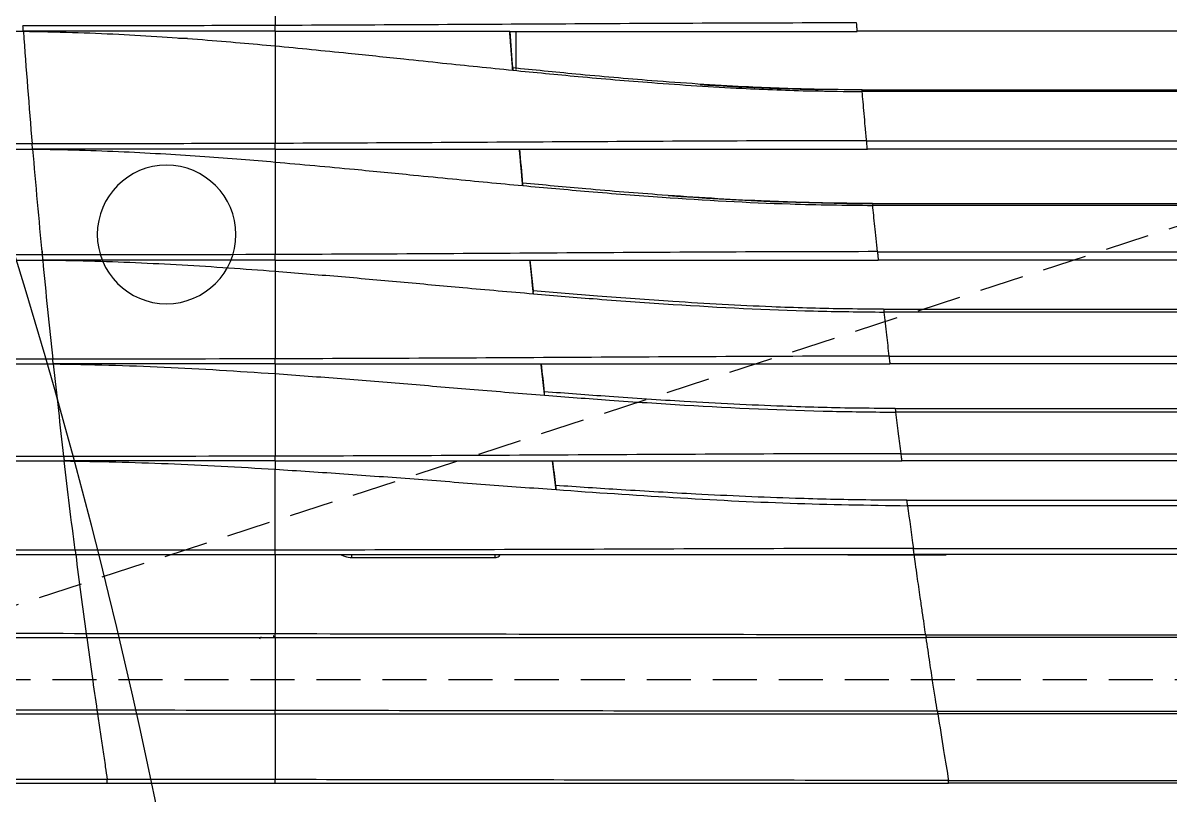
# Model space of a CAD drawing. Header units: millimetres. Extents: x -41292 to 298682, y -22072 to 33155.
# Drawn here: x -29724.3 to -29558.8, y 25631.7 to 25743.1 of the extents above; entities that cross this region are included whole.
import ezdxf

# ---------------------------------------------------------------- set-up
doc = ezdxf.new("R2010")
doc.units = ezdxf.units.MM
doc.linetypes.add('HIDDEN', pattern=[9.524999999999999, 6.35, -3.175])
doc.layers.add('P-门', color=4, linetype='Continuous')
doc.layers.add('도면층8', color=8, linetype='Continuous')

# ---------------------------------------------------------------- blocks, each defined once
blk = doc.blocks.new('*U57')
at = {"color": 1, "linetype": 'HIDDEN'}
blk.add_line((1479.941646568739, 14.98533891091674), (39.94164656870998, 484.985338910883), dxfattribs=at)
at = {"color": 8}
for p, q in [((194.1487683961168, 108.5001840523037), (1325.734524741274, 108.5001840523083)), ((1374.941646568739, 102.9884351385382), (1374.941646568739, 108.5006405377472)), ((1325.038891853619, 100.0571137730268), (194.8444012837717, 100.0571137730221)), ((194.8649370198837, 99.8139549887128), (1325.018356117507, 99.81395498871743)), ((1324.388074228278, 92.7107764839503), (195.4952189091127, 92.71077648394566)), ((195.6065467434819, 91.50018405230367), (1324.276746393967, 91.5001840523083)), ((1323.527111863572, 83.65225316675523), (196.3561812738189, 83.6522531667506)), ((196.3829161821632, 83.37706159753725), (1323.500376955228, 83.37706159754188)), ((1322.822765655437, 76.70315809405756), (197.0605274819536, 76.70315809405292)), ((197.1862595057464, 75.50018405230367), (1322.697033631644, 75.5001840523083)), ((1321.931235488475, 68.39935647207776), (197.9520576489158, 68.39935647207312)), ((197.997454721597, 67.98795998754213), (1321.885838415852, 67.98795998754676)), ((1321.163111154136, 61.62221591909938), (198.7201819832553, 61.62221591909474)), ((198.8508167529362, 60.50018405230367), (1321.032476384455, 60.5001840523083)), ((1320.265060328733, 54.0758612506298), (199.6182328087161, 54.07586125062517)), ((199.6838706886047, 53.53712184097094), (1320.199422448844, 53.53712184097557)), ((1319.451728373446, 47.54941792041527), (200.4315647639451, 47.54941792041063)), ((200.5654459564248, 46.50018405230367), (1319.317847181024, 46.5001840523083)), ((1318.579290478694, 40.83026504103063), (201.3040026587551, 40.830265041026)), ((201.4086444595596, 40.0412504577107), (1318.474648677889, 40.04125045771534)), ((1317.638327386783, 33.87691561513665), (202.2449657506077, 33.87691561513202)), ((202.3663544506417, 33.00018405230367), (1317.516938686749, 33.0001840523083)), ((1326.186359082494, 32.95018405231266), (1312.926372390561, 32.95018405231266)), ((1326.685673849861, 32.95018405231266), (1326.186359082494, 32.95018405231266)), ((1327.102603611682, 32.95018405231266), (1326.685673849861, 32.95018405231266)), ((1428.355233802373, 33.00048769223676), (1428.353244355792, 33.00048769223676)), ((1315.855975701619, 21.41917012112853), (204.0273174358299, 21.4191701211239)), ((204.0894401908736, 21.00018405230367), (1315.793852946575, 21.0001840523083)), ((1435.340944593161, 21.0003114123584), (1435.336748378555, 21.0003114123584)), ((1314.172405273974, 10.37877541180668), (205.7108878634754, 10.37877541180205)), ((205.7704889246379, 10.00018405230367), (1314.112804212811, 10.0001840523083)), ((207.3170980643481, 0.0001840523036662489), (1312.566195073043, 0.0001840523155731688)), ((1312.566149030026, 0.4002621988375648), (207.3171441074228, 0.4002621988329338))]:
    blk.add_line(p, q, dxfattribs=at)
at = {"color": 1, "linetype": 'HIDDEN'}
blk.add_lwpolyline([(1479.941646568739, 484.9853389108949), (1479.941646568739, 14.98533891091674), (39.94164656870998, 14.98533891090483), (39.94164656870998, 484.985338910883)], close=True, dxfattribs=at)
at = {"color": 8, "ltscale": 5}
blk.add_circle((1425.391646568751, 79.18405204178734), 9.999999999999995, dxfattribs=at)
at = {"color": 8}
for centre, major_axis, ratio, start_param, end_param in [((1377.993679728621, 32.65018405230975), (0, 0.3), 0.02260219296205492, 4.431317656408824, 6.283185307179586), ((1398.643679728644, 32.65018405230975), (0, 0.3), 0.03210287284912299, 4.440440312555097, 6.283185307179586), ((1409.943679728633, 21.05018405231121), (0, -0.6), 0.02813109590577012, 4.389048173206668, 4.795945578527902), ((1409.959686928109, 21.05023743424417), (0.004001799875530412, -0.5999866545163783), 0.02590263049645537, 4.388882050850773, 4.795863474737517), ((1411.997280270938, 20.86702226630322), (-0.1866909583903061, 0.234832889637097), 0.1837868934580311, 0, 1.840109078859666)]:
    blk.add_ellipse(centre, major_axis=major_axis, ratio=ratio, start_param=start_param, end_param=end_param, dxfattribs=at)
for points, knots in [([(1409.742601184611, 124.1591927288947), (1409.7427328497, 122.986960396328), (1409.742999768147, 120.6105490723031), (1409.743324967771, 116.9592090019697), (1409.743580720649, 113.1948131031141), (1409.743695653771, 110.6406508311239), (1409.743753782794, 109.348847810009)], [0, 0, 0, 0, 0.2404940601234473, 0.4875422661165991, 0.7408173881178648, 1, 1, 1, 1]), ([(1325.74057380142, 108.576548746617), (1325.744901472382, 108.6305362275426), (1325.754336295271, 108.7482351752888), (1325.778357672942, 109.0520709857784), (1325.804475311335, 109.4033943495134), (1325.821308387938, 109.6085474326802), (1325.829725030257, 109.7111252426303)], [0, 0, 0, 0, 0.2292838511366815, 0.4998652937995247, 0.7499295548041564, 1, 1, 1, 1]), ([(1325.829646466445, 109.710282819503), (1339.81809544735, 109.7106967734991), (1353.806508724956, 109.6376582099302), (1381.781795690389, 109.4776160859302), (1395.770633209992, 109.3981140650986), (1409.743753865565, 109.3488624103821)], [0, 0, 0, 0, 0.5, 0.5, 1, 1, 1, 1]), ([(1409.743488011038, 108.4999222186644), (1409.743764373678, 108.5186889446532), (1409.744286631496, 108.5541534668492), (1409.745089413918, 108.7955896850372), (1409.744296886929, 109.0724654909983), (1409.74392533573, 109.261584417157), (1409.743753865565, 109.3488624103821)], [0, 0, 0, 0, 0.299747909106552, 0.5664502363866807, 0.7999176808957524, 1, 1, 1, 1]), ([(1446.056668321165, 108.5001809357828), (1446.059317432781, 108.521437050692), (1446.064587275527, 108.5637215598736), (1446.088662264548, 108.8747805143404), (1446.107572185778, 109.1450975063172), (1446.116987695888, 109.2796920579395)], [0, 0, 0, 0, 0.3366603904615563, 0.6697140765485885, 1, 1, 1, 1]), ([(1325.740574116382, 108.5765487463478), (1325.738787156501, 108.5538964625203), (1325.735244033713, 108.5089822921337), (1325.734711335943, 108.5023368735175), (1325.734447302209, 108.4990430454392)], [0, 0, 0, 0, 0.5043460366400968, 1, 1, 1, 1]), ([(1446.055523655989, 108.5002200499485), (1443.695634505857, 108.4624653895708), (1439.112835152569, 108.3891475249739), (1432.43605807444, 108.1018564230882), (1426.172950884124, 107.7383457191946), (1420.325445862749, 107.317584987618), (1414.894246782031, 106.8732184376396), (1411.414231034374, 106.5549133876458), (1409.742913211492, 106.4020437049377)], [0, 0, 0, 0, 0.1950172142370329, 0.3787147219407442, 0.5510686043658982, 0.7120731682786895, 0.8617198080604884, 1, 1, 1, 1]), ([(1409.743409474759, 108.5001368533386), (1410.161966098152, 108.5001376388437), (1422.279136741679, 108.5001600893494), (1434.38566360643, 108.5001741646748), (1446.056668321165, 108.5001809357828)], [0, 0, 0, 0, 0.03454141866272217, 1, 1, 1, 1]), ([(1515.253309949738, 108.5000973806428), (1503.804132047371, 108.5001106935425), (1492.282855083031, 108.5001240874963), (1469.203030058561, 108.5001509166223), (1457.63854299052, 108.5001643584374), (1446.056676818844, 108.5001778192501)], [0, 0, 0, 0, 0.5, 0.5, 1, 1, 1, 1]), ([(1409.742349220993, 106.4004366434939), (1406.230189050752, 106.0598848953933), (1400.029344952578, 105.458628632875), (1391.975339864992, 104.6050821685977), (1384.056025815051, 103.7650500958744), (1378.819924064301, 103.2329694959745), (1375.446035085333, 102.890122668815)], [0, 0, 0, 0, 0.3068567026967911, 0.5417664575865179, 0.704736620461013, 1, 1, 1, 1]), ([(1409.742811588076, 106.4020342283157), (1409.742932758789, 105.2921177828149), (1409.743178704899, 103.0392661662164), (1409.743469035922, 99.57193994526196), (1409.743670559925, 95.98860244561101), (1409.743746664986, 93.5565635389622), (1409.743785209634, 92.32481842536535)], [0, 0, 0, 0, 0.2395529342477509, 0.4862322901599391, 0.7397941026383166, 1, 1, 1, 1]), ([(1423.681285091996, 107.5001840519008), (1423.681235087017, 107.5001840519008), (1423.656203229941, 107.5001840519008), (1423.560227747395, 107.5001840519008), (1423.488004837622, 107.5001840519008), (1423.306944722222, 107.5001840519008), (1423.195539422479, 107.5001840519008), (1422.94895338433, 107.5001840519008), (1422.810260991013, 107.5001840519008), (1422.571659324894, 107.5001840519008), (1422.472272809158, 107.5001840519008), (1422.373507482378, 107.5001840519008)], [0, 0, 0, 0, 0.2133577419621721, 0.2133577419621721, 0.426680192970206, 0.426680192970206, 0.640562249375232, 0.640562249375232, 0.8556607949120459, 0.8556607949120459, 1, 1, 1, 1]), ([(1375.446035085333, 102.890122668815), (1372.295154150837, 102.5823012252341), (1365.604774591833, 101.928692810082), (1354.598367692292, 101.00291557107), (1343.364453176066, 100.2806535701721), (1333.244083007419, 99.8845490716968), (1327.442952004756, 99.83467961031883), (1325.018378522975, 99.8138367481998)], [0, 0, 0, 0, 0.1880514048222085, 0.3992963558438385, 0.6559703471179241, 0.8562133534054154, 1, 1, 1, 1]), ([(1325.038895420934, 100.0571137730268), (1327.339333356969, 100.0732378379008), (1333.017013978068, 100.1130334303863), (1343.139574284985, 100.5097510545939), (1354.611913893226, 101.2716698323903), (1365.74194311825, 102.2477243721124), (1372.432263856201, 102.9180607460194), (1375.471011328773, 103.2225279071255)], [0, 0, 0, 0, 0.1363834208160575, 0.3366061275883362, 0.600654002878402, 0.8186168216796273, 1, 1, 1, 1]), ([(1324.388008816895, 92.71077647820229), (1324.451016166742, 93.40404082424092), (1324.575895160815, 94.77807344711354), (1324.741838522168, 96.64450534336092), (1324.891297051421, 98.34562845717036), (1324.976045763498, 99.32758738667789), (1325.018022089527, 99.81395499275558)], [0, 0, 0, 0, 0.2569363139304, 0.5092413584464114, 0.756925571447753, 1, 1, 1, 1]), ([(1324.27907643115, 91.5253832191348), (1324.283181830804, 91.56844696336074), (1324.29200527494, 91.66100081236536), (1324.320740653289, 91.97803822019804), (1324.356494064006, 92.36563006786773), (1324.377537894965, 92.59566991964411), (1324.388067375083, 92.71077253819848)], [0, 0, 0, 0, 0.2326870194514862, 0.5000976959042326, 0.7498691475536566, 1, 1, 1, 1]), ([(1324.388074228278, 92.7109382899117), (1338.617557239806, 92.71117877462993), (1352.847098617378, 92.63181062211979), (1381.30350993012, 92.45918953905957), (1395.531946110277, 92.37508185072974), (1409.743785361905, 92.32484406626199)], [0, 0, 0, 0, 0.5, 0.5, 1, 1, 1, 1]), ([(1409.743453361414, 91.50033957954028), (1409.709161123406, 91.50033966724467), (1405.125995718961, 91.50035137502445), (1400.541430694138, 91.50036123367781), (1395.990197692794, 91.50037084702225)], [0, 0, 0, 0, 0.007482234115552934, 1, 1, 1, 1]), ([(1444.719594680384, 91.50020054813385), (1442.459084154543, 91.46535166907879), (1438.065287131321, 91.39761524436935), (1431.657158185699, 91.14413401849478), (1425.632122661598, 90.8241895985312), (1419.992015401862, 90.4532079083775), (1414.73782684523, 90.05988230593093), (1411.365323809005, 89.77685903230767), (1409.742907448293, 89.64070449526216)], [0, 0, 0, 0, 0.1940081619199653, 0.3770973302506919, 0.5492479067032962, 0.7104527421320812, 0.860706957620436, 1, 1, 1, 1]), ([(1409.743496232404, 91.50013120885441), (1409.743777726631, 91.51823014216379), (1409.744309469737, 91.5524190558618), (1409.74513876604, 91.78582603663116), (1409.744337314536, 92.05435678443345), (1409.743959563348, 92.23947574403891), (1409.743785361905, 92.32484406626199)], [0, 0, 0, 0, 0.300147101573583, 0.5669783505492723, 0.8003103962010261, 1, 1, 1, 1]), ([(1513.990472706239, 91.50018427060158), (1502.670856032608, 91.50018694824129), (1479.61413979638, 91.50019237628757), (1456.465303416742, 91.50019780433385), (1444.719595396746, 91.50020055473314)], [0, 0, 0, 0, 0.4932975222479657, 1, 1, 1, 1]), ([(1513.992068186373, 91.49988331143422), (1509.179525465268, 91.49990457862177), (1504.356346263929, 91.4999258494764), (1492.967620268726, 91.49997599875232), (1486.395318539784, 91.50000487958195), (1473.893746438698, 91.50005975338453), (1467.965098601446, 91.50008574975536), (1456.265889947972, 91.50013700540612), (1450.495206639374, 91.50016226646139), (1444.720849241916, 91.50018752652713)], [0, 0, 0, 0, 0.2097403321674965, 0.2097403321674965, 0.4945516394280132, 0.4945516394280132, 0.7509028793089346, 0.7509028793089346, 1, 1, 1, 1]), ([(1444.720851738035, 91.50018578942135), (1444.721431475686, 91.51676217350641), (1444.722648490948, 91.5515601786802), (1444.752933699783, 91.83565603744964), (1444.77662092945, 92.11426106363533), (1444.788993453927, 92.25978451900764)], [0, 0, 0, 0, 0.3029134048119798, 0.6358915292633701, 1, 1, 1, 1]), ([(1444.789050743944, 92.25978490114093), (1450.567743236927, 92.25951394429748), (1456.3427591582, 92.25937657587664), (1468.050896378321, 92.25951209466902), (1473.984140016808, 92.25980078590973), (1486.496631468384, 92.26061096465591), (1493.075252594863, 92.26105501161246), (1504.476412802207, 92.26177266965269), (1509.305708796222, 92.26217864054806), (1514.124364372488, 92.26367098189539)], [0, 0, 0, 0, 0.2490543679705681, 0.2490543679705681, 0.5053668767499154, 0.5053668767499154, 0.7901881979721658, 0.7901881979721658, 1, 1, 1, 1]), ([(1409.742930411332, 89.63904667097549), (1405.918091673258, 89.29642900468488), (1399.246365551109, 88.6987956427084), (1390.718064046378, 87.85443737385967), (1382.630256789242, 87.0539087428161), (1377.383816581481, 86.55804741588244), (1374.003447036928, 86.23855563450078)], [0, 0, 0, 0, 0.3207000093727775, 0.5594020497072864, 0.7161153403826946, 1, 1, 1, 1]), ([(1409.742870113841, 89.64070129857745), (1409.742970182415, 88.5855792465637), (1409.743173315568, 86.44374608817915), (1409.743400047562, 83.15297909994578), (1409.74352540783, 79.75520868759222), (1409.743551385851, 77.45442917138743), (1409.743564549513, 76.28857376725963)], [0, 0, 0, 0, 0.2393786447380618, 0.485923991190812, 0.7395064199851878, 1, 1, 1, 1]), ([(1374.003515286691, 86.23856195938887), (1370.831323604361, 85.9502848729945), (1364.128221963503, 85.34113170562077), (1351.283392800862, 84.34718409119986), (1337.620131652657, 83.54944589965916), (1327.479806836258, 83.42538991380306), (1323.500091676629, 83.37670237208394)], [0, 0, 0, 0, 0.1889640337179787, 0.399296527866243, 0.7642453513285912, 1, 1, 1, 1]), ([(1323.527114511322, 83.65225316675523), (1325.512861077354, 83.66351554362072), (1330.879263462237, 83.69395167637148), (1341.014593605156, 84.03650736689187), (1352.81328634228, 84.75508256992643), (1364.278496030456, 85.6878105876286), (1370.982428839226, 86.31105834139188), (1374.034759921051, 86.59482587676493)], [0, 0, 0, 0, 0.1175997006172417, 0.3178085887959191, 0.6006138321051929, 0.8181576622753738, 1, 1, 1, 1]), ([(1322.822763798264, 76.70315808861514), (1322.889255904389, 77.34538672487278), (1323.020943458629, 78.61731993987368), (1323.198403863906, 80.36227448223244), (1323.359928690392, 81.96607549591599), (1323.453588444187, 82.90994352793231), (1323.499940436479, 83.37706160139814)], [0, 0, 0, 0, 0.2575221257681004, 0.5100223298565013, 0.7575112011899038, 1, 1, 1, 1]), ([(1322.822823118913, 76.70315348604808), (1322.814728687372, 76.62539055046827), (1322.80570293733, 76.53875316540243), (1322.78728406693, 76.36214122568808), (1322.777636730258, 76.26972982938341), (1322.759045248706, 76.09182512746074), (1322.74984500694, 76.00388088263307), (1322.733197504567, 75.8448864016801), (1322.725517444575, 75.77161082041593), (1322.712762831448, 75.64999223409276), (1322.707501001511, 75.59986095488156), (1322.700102707691, 75.52939409440032), (1322.697847790754, 75.50792855860809), (1322.697096674907, 75.50077775316922), (1322.697028565424, 75.50012934778087), (1322.697036793019, 75.50020767472333)], [0, 0, 0, 0, 0.1617790154489291, 0.1617790154489291, 0.3235389908383695, 0.3235389908383695, 0.485542809401196, 0.485542809401196, 0.647325390414035, 0.647325390414035, 0.8084029169489175, 0.8084029169489175, 0.9686053774031684, 0.9686053774031684, 1, 1, 1, 1]), ([(1322.822765655437, 76.70350529674496), (1337.313554875233, 76.70373659997594), (1351.804461433989, 76.61425486493417), (1380.78267354003, 76.42596640946167), (1395.271229220933, 76.33857988704139), (1409.743564831297, 76.28861984590648)], [0, 0, 0, 0, 0.5, 0.5, 1, 1, 1, 1]), ([(1409.743246715021, 75.50021421432493), (1409.7435122717, 75.51749808551276), (1409.744013693678, 75.55013335447902), (1409.744805926079, 75.77157804985936), (1409.744074837567, 76.02746899400253), (1409.743725705048, 76.20624376291843), (1409.743564831297, 76.28861984590648)], [0, 0, 0, 0, 0.3005767362205784, 0.5675466176153345, 0.800733537912754, 1, 1, 1, 1]), ([(1443.34536653533, 76.23047701549248), (1443.333160123118, 76.10030601350908), (1443.308891666558, 75.8415035697154), (1443.279931577941, 75.5569006639681), (1443.274166383344, 75.51903642934948), (1443.271296499792, 75.50018781279968)], [0, 0, 0, 0, 0.3369650176570047, 0.6699446782689258, 1, 1, 1, 1]), ([(1409.74311874577, 75.50015050534884), (1409.214549816243, 75.50015439937587), (1397.893764424109, 75.50024011497325), (1386.564820149069, 75.50036918841678), (1375.762553523615, 75.50041533827343)], [0, 0, 0, 0, 0.04669175331911513, 1, 1, 1, 1]), ([(1443.269896406942, 75.50018781279968), (1441.036639396072, 75.46648178749919), (1436.569871580374, 75.3990659064485), (1429.861492343742, 75.14971856446672), (1423.152709938557, 74.81027672493391), (1416.445367690787, 74.38934320932921), (1411.976885080308, 74.05497761436445), (1409.742722971627, 73.887800742964)], [0, 0, 0, 0, 0.1999805119650849, 0.3999837503078989, 0.5999938753794559, 0.8000040271496972, 1, 1, 1, 1]), ([(1512.622463847074, 75.50018410137008), (1501.2745712256, 75.50018471176472), (1478.189970070875, 75.50018594891034), (1455.021338109771, 75.50018718605597), (1443.269896406942, 75.50018781279968)], [0, 0, 0, 0, 0.4933911793298185, 1, 1, 1, 1]), ([(1409.742803815607, 73.88594327004566), (1406.727171170322, 73.64401300639028), (1400.696127504139, 73.16017025898063), (1391.659205461765, 72.35234194934773), (1382.249562262004, 71.48406349622846), (1375.849542220793, 70.92459264179078), (1372.4606085165, 70.62834206399302)], [0, 0, 0, 0, 0.2424245006491869, 0.4848311850766978, 0.7272082041883577, 1, 1, 1, 1]), ([(1409.742748440272, 73.88780270671586), (1409.742826804722, 72.88363196888994), (1409.742985919554, 70.8447186413733), (1409.743180975871, 67.72372989295863), (1409.743152816984, 64.5069499170032), (1409.743094701582, 62.33683993456825), (1409.743065232789, 61.23643467673273)], [0, 0, 0, 0, 0.2390582854265108, 0.4853946702960044, 0.7390572758521299, 1, 1, 1, 1]), ([(1372.593261179078, 71.9418982621547), (1372.567019883398, 71.68689320619623), (1372.540778408264, 71.43188636306613), (1372.505867895816, 71.09263633937834), (1372.497199017525, 71.00839474206904), (1372.488530119794, 70.92415295121927)], [0, 0, 0, 0, 0.7516834257116684, 0.7516834257116684, 1, 1, 1, 1]), ([(1372.4606085165, 70.62834206399302), (1369.392107325519, 70.37220502480804), (1362.677394203987, 69.81170769048649), (1349.20976266035, 68.85307538081278), (1335.416530753049, 68.13565268194097), (1325.266746840178, 68.02584234910054), (1321.885971909011, 67.98926580484576)], [0, 0, 0, 0, 0.1824159473595801, 0.3991755841297427, 0.7998723775152176, 1, 1, 1, 1]), ([(1321.931240036065, 68.39935647207776), (1323.934669519746, 68.40973025784214), (1329.320150345418, 68.43761635255677), (1339.462025417917, 68.74919777886416), (1351.224906817224, 69.39686882556006), (1362.693961914309, 70.2391156469649), (1369.412195086741, 70.80335168436167), (1372.504054991266, 71.0630239428111)], [0, 0, 0, 0, 0.1185757720031032, 0.3187472040885242, 0.6005623503846541, 0.816171123940769, 1, 1, 1, 1]), ([(1372.460650496214, 70.63064856934679), (1372.468090534472, 70.70386183111722), (1372.475094940019, 70.77295604478886), (1372.487026851479, 70.89101994860275), (1372.492123942735, 70.9416672599883), (1372.499669881625, 71.01715175938907), (1372.502233591717, 71.04313617136822), (1372.503853763308, 71.06027470576836), (1372.504085143941, 71.06293061969072), (1372.504054386896, 71.06301802400148)], [0, 0, 0, 0, 0.2924083698986704, 0.2924083698986704, 0.584320906273874, 0.584320906273874, 0.87532585137981, 0.87532585137981, 1, 1, 1, 1]), ([(1321.885797513154, 67.98927677038327), (1321.77088205234, 66.95376530741223), (1321.542451547546, 64.9162594365599), (1321.285277020448, 62.67483741950591), (1321.163070676645, 61.62151815081333)], [0, 0, 0, 0, 0.5438936443350753, 1, 1, 1, 1]), ([(1321.163070676645, 61.62151815064598), (1321.149040840246, 61.49266884091512), (1321.120973305748, 61.23489801896093), (1321.073563470476, 60.85239277848913), (1321.037321080483, 60.56207906115478), (1321.034131866792, 60.52133421184143), (1321.032476384455, 60.5001840523083)], [0, 0, 0, 0, 0.2500414999990462, 0.5002231142109343, 0.7405718504117648, 1, 1, 1, 1]), ([(1321.16311115693, 61.62151815087881), (1335.930711546011, 61.62160436933218), (1350.698661965638, 61.52773454122243), (1380.229471919505, 61.35144111081635), (1394.993086294009, 61.27681406061046), (1409.743065704679, 61.23649688696341)], [0, 0, 0, 0, 0.5, 0.5, 1, 1, 1, 1]), ([(1409.742645315098, 60.50002089033396), (1408.692599287053, 60.5000249401829), (1395.904854886263, 60.5000805853243), (1383.108194757922, 60.50019670266656), (1371.360147351836, 60.50019803127097)], [0, 0, 0, 0, 0.08211846439258752, 1, 1, 1, 1]), ([(1441.74035368007, 60.5001961124336), (1439.075531661714, 60.45788394729342), (1433.745819393225, 60.37325853361571), (1425.742730097059, 60.05687665151808), (1417.740408519778, 59.63887328162409), (1412.408255726827, 59.28208176183134), (1409.742293227551, 59.10369362316587)], [0, 0, 0, 0, 0.2499879748445794, 0.4999823505438935, 0.7500018558740615, 1, 1, 1, 1]), ([(1409.74292704949, 60.50019361175245), (1409.743162330502, 60.51611838026756), (1409.743605518859, 60.54611516084432), (1409.744254109246, 60.75222016180223), (1409.743538804032, 60.99043257625917), (1409.743214439746, 61.15913811285017), (1409.743065704679, 61.23649688696341)], [0, 0, 0, 0, 0.3030595494628411, 0.5708598399454755, 0.8032207040864283, 1, 1, 1, 1]), ([(1441.741926088609, 60.50017663198841), (1441.739451034024, 60.50531813751613), (1441.731574503559, 60.52168029192862), (1441.767210807448, 60.68987413005115), (1441.793713038234, 60.94975148226249), (1441.811064329027, 61.11100304393503), (1441.820254345395, 61.19640905223523)], [0, 0, 0, 0, 0.1790449637221824, 0.5697866759226613, 0.7721398642736067, 1, 1, 1, 1]), ([(1409.742304201674, 59.10140376252556), (1406.548646368639, 58.86942048235241), (1400.16202874892, 58.40550462720884), (1390.591646636865, 57.62044816695297), (1380.821476015873, 56.79225704862355), (1374.239011954487, 56.26146258343678), (1370.845113845164, 55.98778659902482)], [0, 0, 0, 0, 0.246108333649142, 0.4921628747401636, 0.7381607490412477, 1, 1, 1, 1]), ([(1409.742293160263, 59.10369361851653), (1409.742346178129, 58.16266042629022), (1409.742454216728, 56.24504503058878), (1409.742570994626, 53.31082288868956), (1409.742458003137, 50.27387635285876), (1409.742341878155, 48.22718085859114), (1409.742282796622, 47.18587279430821)], [0, 0, 0, 0, 0.2365049403321157, 0.4819442273526564, 0.7364260314634122, 1, 1, 1, 1]), ([(1320.265064021951, 54.0758612506298), (1322.269055555371, 54.08524228462656), (1327.657569923409, 54.1104668605013), (1337.807612333243, 54.39239252968136), (1349.563362414512, 54.97756248678806), (1361.050983134337, 55.73950840484494), (1367.781524270395, 56.25024831658547), (1370.900725353305, 56.4869455528943)], [0, 0, 0, 0, 0.1185116062884993, 0.3186647660972789, 0.6005005284497965, 0.8148560183963729, 1, 1, 1, 1]), ([(1370.845161223115, 55.98985203079528), (1370.853772405564, 56.06606249756177), (1370.862042694615, 56.13940543171074), (1370.876484064531, 56.2677917383381), (1370.882860541606, 56.32466079943433), (1370.892701935576, 56.41284506028487), (1370.896357909165, 56.44586197861381), (1370.899139922491, 56.47144154298175), (1370.899661447183, 56.47629463658549), (1370.900523349788, 56.48448670589741), (1370.900754818838, 56.48686754744003), (1370.900724564184, 56.48693859152726)], [0, 0, 0, 0, 0.2715597018745624, 0.2715597018745624, 0.5426567018587625, 0.5426567018587625, 0.8083365084126435, 0.8083365084126435, 0.8909596492517395, 0.8909596492517395, 1, 1, 1, 1]), ([(1370.845113939169, 55.98778660640991), (1367.72394746085, 55.74766899762207), (1360.997684599744, 55.23020408008333), (1347.165265395452, 54.32437005381971), (1333.400677053112, 53.67433495291797), (1323.240210963442, 53.57029337410958), (1320.199614204204, 53.53915814029196)], [0, 0, 0, 0, 0.1852181251625948, 0.3991539077336123, 0.8201922367738933, 1, 1, 1, 1]), ([(1320.199459928815, 53.539171270747), (1320.078065258655, 52.54779650472946), (1319.837946004904, 50.60470632102542), (1319.577010428562, 48.53403425159658), (1319.451699344761, 47.54896152952014)], [0, 0, 0, 0, 0.533648931877539, 1, 1, 1, 1]), ([(1320.265681735094, 54.0809232066359), (1320.262348049058, 54.05814077028944), (1320.255131880258, 54.00882541614291), (1320.219163791597, 53.70534436266925), (1320.199812042963, 53.54206381878348)], [0, 0, 0, 0, 0.4619745054334291, 1, 1, 1, 1]), ([(1319.451699344761, 47.5489615293819), (1319.436676860758, 47.42402789695652), (1319.406631048972, 47.1741536151504), (1319.358774525666, 46.82047623707794), (1319.322737488925, 46.55592447670378), (1319.319517198805, 46.51921915251759), (1319.317847181024, 46.5001840523083)], [0, 0, 0, 0, 0.2502445770154049, 0.5005032091443272, 0.7409647870097572, 1, 1, 1, 1]), ([(1319.451728376647, 47.54896152961473), (1334.503972368169, 47.54908219347735), (1349.556654305459, 47.45230232083586), (1379.656879078568, 47.28499302301233), (1394.704726012511, 47.21895637421866), (1409.742283474741, 47.18595078948155)], [0, 0, 0, 0, 0.5, 0.5, 1, 1, 1, 1]), ([(1409.741933242563, 46.50065077713688), (1408.154447286419, 46.50064376178224), (1403.754823684081, 46.5006213262578), (1399.354404713114, 46.50059282373431), (1396.541594344686, 46.5005737420407)], [0, 0, 0, 0, 0.3608486447451024, 1, 1, 1, 1]), ([(1440.162980250461, 46.50159256268407), (1437.686671251984, 46.46378704829576), (1432.695529706572, 46.38758788508594), (1425.145802455925, 46.12183318185006), (1417.480840530217, 45.76710228610781), (1412.33415498634, 45.46107160199344), (1409.741592029546, 45.30691339503127)], [0, 0, 0, 0, 0.2442933136234054, 0.4923870597991597, 0.7442978604505737, 1, 1, 1, 1]), ([(1409.742032957351, 46.50052354853423), (1409.742362898396, 46.52583019701441), (1409.742970782187, 46.57245520057504), (1409.742948565254, 46.8651257059947), (1409.742489184515, 47.08672089630008), (1409.742283474741, 47.18595078948155)], [0, 0, 0, 0, 0.3959562901070878, 0.7295104071028657, 1, 1, 1, 1]), ([(1440.245936191903, 47.16012747541853), (1440.235024798516, 47.06717116602985), (1440.213982200861, 46.88790513261947), (1440.187997477798, 46.67562119033127), (1440.169858258538, 46.52955706155362), (1440.166581460711, 46.51055634671965), (1440.164928036946, 46.50096886692799)], [0, 0, 0, 0, 0.2592430117720855, 0.4999495646504301, 0.7476819432125702, 1, 1, 1, 1]), ([(1409.741596208914, 45.3041372205017), (1406.426956792915, 45.08896920001015), (1399.737423363695, 44.6547217645103), (1389.619954116788, 43.90285500669879), (1379.42030125772, 43.11972107503706), (1372.591441710101, 42.61344113149707), (1369.194448372669, 42.36159386724202)], [0, 0, 0, 0, 0.2450788388260003, 0.4946128007789804, 0.7485968284156455, 1, 1, 1, 1]), ([(1409.741196370887, 33.62606696151951), (1409.741299463698, 34.67105029419062), (1409.741500110336, 36.70487126570978), (1409.741735874355, 39.70863082774767), (1409.741679057741, 42.55787636760678), (1409.74160830109, 44.40737528152121), (1409.741573993553, 45.30413582235369)], [0, 0, 0, 0, 0.2717346102620228, 0.5288692477293852, 0.7715643599298293, 1, 1, 1, 1]), ([(1369.194455839257, 42.36159440895162), (1363.567340393522, 41.9697264910038), (1352.312180487585, 41.18592595926484), (1335.405171011371, 40.31398766879747), (1324.118389789859, 40.13371526258297), (1318.474851739797, 40.04357670457566)], [0, 0, 0, 0, 0.3332908438513457, 0.6666367126962555, 1, 1, 1, 1]), ([(1318.579293314921, 40.83026504103063), (1320.55636498754, 40.83833184080603), (1325.919485511229, 40.86021431477738), (1336.074986201274, 41.10757972701421), (1347.843265800882, 41.62409739495806), (1359.374522865895, 42.29844792065441), (1366.116737670003, 42.74968107209597), (1369.267787724995, 42.96056996958677)], [0, 0, 0, 0, 0.1168507408374047, 0.3169761698932809, 0.6004107512197476, 0.8132474623048522, 1, 1, 1, 1]), ([(1369.267786951299, 42.96056372694611), (1369.267866535898, 42.96044908860958), (1369.26632497806, 42.94724363388113), (1369.260246329912, 42.89676601882556), (1369.255618254858, 42.85874056472412), (1369.24394449903, 42.76335579497854), (1369.236726674455, 42.7045924847599), (1369.220629870048, 42.57388313057626), (1369.211508146574, 42.49997098006597), (1369.199570828845, 42.40342019439876), (1369.196992655081, 42.3825771876628), (1369.194398800639, 42.36161690680919)], [0, 0, 0, 0, 0.231752288713432, 0.231752288713432, 0.4641989780999061, 0.4641989780999061, 0.6982247188346523, 0.6982247188346523, 0.9362423148572168, 0.9362423148572168, 1, 1, 1, 1]), ([(1318.474452266615, 40.04125045771534), (1318.495125371875, 40.19999528096841), (1318.534630345035, 40.50334641834078), (1318.571431999881, 40.77996234639167), (1318.576762913464, 40.81407360064358), (1318.579293314921, 40.83026504103063)], [0, 0, 0, 0, 0.365762959601117, 0.6989494682630412, 1, 1, 1, 1]), ([(1317.516938686749, 33.0001840523083), (1317.52021442281, 33.01518267643141), (1317.52766368413, 33.04929063536574), (1317.571963898634, 33.36420418744555), (1317.614821660012, 33.69537080039763), (1317.638316191296, 33.87691561513665)], [0, 0, 0, 0, 0.2617815659160347, 0.5953102649569028, 1, 1, 1, 1]), ([(1317.638338582386, 33.87707776812485), (1332.991734535986, 33.87695908977648), (1348.345529569866, 33.80308867342418), (1379.048727147485, 33.68791048818557), (1394.398224494391, 33.64518699438221), (1409.741196370887, 33.62606696151951)], [0, 0, 0, 0, 0.5, 0.5, 1, 1, 1, 1]), ([(1409.740883107792, 33.00042815729566), (1409.741137529345, 33.02315312110031), (1409.741605927149, 33.06499047552379), (1409.741653256729, 33.3291016473714), (1409.741337565327, 33.53429381734631), (1409.741196370887, 33.62606696151951)], [0, 0, 0, 0, 0.3965812163586037, 0.7301181666047557, 1, 1, 1, 1]), ([(1438.587105682265, 33.61729905938145), (1438.576036804967, 33.53048003715693), (1438.565154157666, 33.44583959318433), (1438.545570241782, 33.29494912799154), (1438.536599791405, 33.22662488311934), (1438.521880335727, 33.11618019838087), (1438.515908818954, 33.07237627209278), (1438.507785572176, 33.01517907713159), (1438.505453850114, 33.00045032635271), (1438.504995539464, 33.00045032635271)], [0, 0, 0, 0, 0.2519179369968591, 0.2519179369968591, 0.503947034200963, 0.503947034200963, 0.7543909654878924, 0.7543909654878924, 1, 1, 1, 1]), ([(1315.85600720442, 21.41917010600181), (1315.931670017802, 21.93062092739009), (1316.092281222838, 23.01628942293345), (1316.355599087576, 24.81968787123796), (1316.687440040667, 27.11736748915891), (1317.016958755237, 29.42814496170203), (1317.30866799035, 31.5032206017614), (1317.453728267603, 32.54550192448104), (1317.517008990486, 33.0001840523083)], [0, 0, 0, 0, 0.143090469312613, 0.3037414508868125, 0.4819510219147379, 0.7403099410000993, 0.8867134754993697, 1, 1, 1, 1]), ([(1378.000194305525, 32.56696852486229), (1377.947186868085, 32.56696322191155), (1377.893989619013, 32.57168913657105), (1377.740899721888, 32.59905486442321), (1377.641962627502, 32.6351657934475), (1377.462222285132, 32.73795556234572), (1377.37946464456, 32.80729221523242), (1377.28410641817, 32.92042228742966), (1377.258247188729, 32.95621600759941), (1377.235119353776, 32.99364159194837)], [0, 0, 0, 0, 0.1705588697441733, 0.1705588697441733, 0.5054180227765097, 0.5054180227765097, 0.853274049499623, 0.853274049499623, 1, 1, 1, 1]), ([(1398.652956649516, 32.56960135278959), (1398.453059456806, 32.56957014867393), (1398.253161358793, 32.56953911713671), (1397.253666286444, 32.56938481988354), (1396.454055763577, 32.56926413542269), (1392.455927515315, 32.56867432257158), (1389.257195151207, 32.56824603126469), (1383.372380202782, 32.56753352760742), (1380.686339546955, 32.56723725118817), (1378.000194305525, 32.56696852486229)], [0, 0, 0, 0, 0.02904085101273054, 0.02904085101273054, 0.1452042895113254, 0.1452042895113254, 0.6098602083588779, 0.6098602083588779, 1, 1, 1, 1]), ([(1400.213523656916, 32.9629234201976), (1400.052646687633, 32.87647129285787), (1399.884356552589, 32.80299851985646), (1399.37372896637, 32.62971340778049), (1399.010603964649, 32.56965718183082), (1398.652956649516, 32.56960135278959)], [0, 0, 0, 0, 0.3374476115636735, 0.3374476115636735, 1, 1, 1, 1]), ([(1315.85603570161, 21.41927130920257), (1325.865632735862, 21.4190330954344), (1335.875321451662, 21.42607315711675), (1356.059779533447, 21.449075956055), (1366.234730942437, 21.46523205010189), (1386.818738672562, 21.50055748121403), (1397.228003453027, 21.51977065012497), (1408.337019805535, 21.53769687893973), (1409.038469954423, 21.53881790013574), (1409.739912835445, 21.53992699731779)], [0, 0, 0, 0, 0.3198111442907873, 0.3198111442907873, 0.6449233886009761, 0.6449233886009761, 0.9775796407075601, 0.9775796407075601, 1, 1, 1, 1]), ([(1409.739911922516, 21.54003895054947), (1418.826830852748, 21.5543988150358), (1427.912395208055, 21.56674774619486), (1436.996223864, 21.57487651952133), (1436.996273868979, 21.57487656426846), (1436.996323873958, 21.5748766090156)], [0, 0, 0, 0, 0.9999978003049321, 0.9999978003049321, 1, 1, 1, 1]), ([(1436.996290179581, 21.57497616693317), (1436.984888334438, 21.49152352993869), (1436.963098603213, 21.33203964774756), (1436.937081963028, 21.14848253427508), (1436.919232157903, 21.02435212889858), (1436.916109770391, 21.00839359873962), (1436.914553294861, 21.00043844852652)], [0, 0, 0, 0, 0.2618774224008128, 0.5004662462978757, 0.750987966690563, 1, 1, 1, 1]), ([(1436.996319111466, 21.57497619262458), (1445.862303725182, 21.58284964691583), (1454.726648316922, 21.59208629092345), (1473.42428070851, 21.61523179796231), (1483.257302971993, 21.62954519063814), (1495.794474970171, 21.65124207285143), (1498.501806596556, 21.65613263001168), (1501.208870437898, 21.66123949993661)], [0, 0, 0, 0, 0.4139844680541546, 0.4139844680541546, 0.8734429482859144, 0.8734429482859144, 1, 1, 1, 1]), ([(1314.172526286071, 10.37878315931911), (1314.263168784179, 10.95071018669577), (1314.469718757755, 12.25397868482568), (1314.833396679576, 14.59084852734403), (1315.282525398798, 17.55593806365968), (1315.614343585068, 19.79098136837737), (1315.793863794213, 21.0001840523083)], [0, 0, 0, 0, 0.1763143250327933, 0.401773118923038, 0.6763474118504096, 1, 1, 1, 1]), ([(1315.855975701619, 21.41927131062866), (1315.838475633907, 21.30116614401513), (1315.803513086488, 21.06520948608258), (1315.797070684464, 21.0218436561382), (1315.793852946575, 21.0001840523083)], [0, 0, 0, 0, 0.500537546357165, 1, 1, 1, 1]), ([(1409.739608321252, 21.0002798420729), (1409.031118547806, 21.00027871809024), (1408.322621401778, 21.00027762428098), (1397.209297090507, 21.00026113944213), (1386.802782030398, 21.00025643444414), (1366.223909878958, 21.00024126257367), (1356.051345628075, 21.00023088992484), (1335.850568895607, 21.00020812605825), (1325.822160298907, 21.00019576550139), (1315.793852946575, 21.0001840523083)], [0, 0, 0, 0, 0.02263085275371355, 0.02263085275371355, 0.3549827678152697, 0.3549827678152697, 0.679804861179837, 0.679804861179837, 1, 1, 1, 1]), ([(1409.739428151719, 21.00050659045255), (1409.739009877638, 19.91722038183534), (1409.738243211148, 17.93163379859934), (1409.736416208703, 15.27943753337339), (1409.736455922975, 13.19655801652433), (1409.737776416674, 11.66317677763172), (1409.738217442093, 10.82601910258844), (1409.738392933999, 10.49289912185222)], [0, 0, 0, 0, 0.3010417348537009, 0.5517880916095373, 0.7518806255641091, 0.9012688724035927, 1, 1, 1, 1]), ([(1436.912442520406, 21.00043844861383), (1436.656285476027, 19.12200594955092), (1436.165024217597, 15.57687884101787), (1435.672322850995, 12.12873160796616), (1435.439754020568, 10.52530821101126)], [0, 0, 0, 0, 0.5259317395224462, 1, 1, 1, 1]), ([(1500.718182807585, 21.00027790291378), (1490.325054469489, 21.00030405521565), (1479.928202653857, 21.00033021614681), (1458.764725408895, 21.00038346695246), (1447.997580049763, 21.00041055809297), (1437.122887093545, 21.00043791904781), (1437.017664925399, 21.0004381839145), (1436.912442520406, 21.00043844865021)], [0, 0, 0, 0, 0.48896655914402, 0.48896655914402, 0.9950553886976008, 0.9950553886976008, 1, 1, 1, 1]), ([(1501.157044793857, 21.00027680296361), (1498.450813607866, 21.00028361273607), (1495.744314647134, 21.00029042313426), (1483.21092126469, 21.00032196080164), (1473.380834000214, 21.00034669547048), (1454.672385344253, 21.00039376876984), (1445.79427920442, 21.00041610688376), (1436.914520631806, 21.00043844861383)], [0, 0, 0, 0, 0.1264597403105873, 0.1264597403105873, 0.5855684206677076, 0.5855684206677076, 1, 1, 1, 1]), ([(1314.112805358513, 10.00018437714342), (1313.82765552323, 8.186812796503629), (1313.287647177727, 4.803784455773977), (1312.788141577359, 1.746429735944814), (1312.566085910628, 0.4004305690442305)], [0, 0, 0, 0, 0.5237969603167096, 1, 1, 1, 1]), ([(1409.738095854787, 10.0001951974601), (1406.332749837689, 10.00019158523091), (1402.92735214383, 10.00018855739208), (1391.276404194679, 10.0001823957983), (1383.03060817279, 10.00018358150291), (1358.292607334006, 10.00018541892959), (1341.799658391479, 10.00018435571573), (1321.575435761915, 10.00018401955194), (1317.844119130721, 10.00018399792051), (1314.112804212869, 10.0001840523083)], [0, 0, 0, 0, 0.1068439086068084, 0.1068439086068084, 0.3655421667181681, 0.3655421667181681, 0.8829452637959985, 0.8829452637959985, 1, 1, 1, 1]), ([(1314.172405274439, 10.37882817879753), (1317.884277274454, 10.37877241666601), (1321.596150584373, 10.37960412766287), (1341.802960133093, 10.38824892009606), (1358.297961533739, 10.41032109253601), (1383.039233256626, 10.44937073596256), (1391.286178971553, 10.4633516910736), (1402.934736040334, 10.48219843543219), (1406.336590845225, 10.48759303542928), (1409.738393644831, 10.49275898554796)], [0, 0, 0, 0, 0.1165176853113283, 0.1165176853113283, 0.6343075496744662, 0.6343075496744662, 0.893201469605251, 0.893201469605251, 1, 1, 1, 1]), ([(1409.737900135253, 10.00019530196468), (1409.737677477679, 9.440474254556731), (1409.737231739186, 8.319967897817234), (1409.735475626279, 6.682656898000543), (1409.737966874818, 4.869525712672013), (1409.738778520696, 2.801789760201329), (1409.737352354074, 1.307742452442737), (1409.736594480317, 0.5137964206197392)], [0, 0, 0, 0, 0.1660802620870079, 0.3324763116528194, 0.4992670108113966, 0.7339073751493009, 1, 1, 1, 1]), ([(1409.738392933999, 10.49289912185222), (1418.305914559664, 10.50590044411828), (1426.87303089592, 10.51743914632706), (1435.439696302376, 10.52543116851038), (1435.439746307355, 10.52543121509106), (1435.439796312334, 10.52543126238478)], [0, 0, 0, 0, 0.9999976661505716, 0.9999976661505716, 1, 1, 1, 1]), ([(1435.358226195298, 10.00019430523852), (1435.231265496201, 9.122587860020841), (1434.97706178893, 7.377678069210644), (1434.598772727273, 4.818654143809082), (1434.255126895179, 2.530281145457677), (1434.040658615733, 1.12242555829752), (1433.94825283534, 0.5197330161582538)], [0, 0, 0, 0, 0.2648482817021257, 0.5296966026521199, 0.7945449236021144, 1, 1, 1, 1]), ([(1491.929437000857, 10.00019703734605), (1488.077823520725, 10.00019685131437), (1484.226054556872, 10.00019666528268), (1474.883822130767, 10.00019621407873), (1469.39320241721, 10.0001959488919), (1458.411429415428, 10.00019541851097), (1452.920263065578, 10.00019515330231), (1443.40621689285, 10.00019469381104), (1439.383437707991, 10.00019449952842), (1435.360544380761, 10.00019430523852)], [0, 0, 0, 0, 0.2042970978459073, 0.2042970978459073, 0.4954922869738496, 0.4954922869738496, 0.7866884643521765, 0.7866884643521765, 1, 1, 1, 1]), ([(1435.43977033798, 10.52542071009984), (1435.417694952368, 10.37157057205067), (1435.375799936854, 10.07959134997244), (1435.365448720666, 10.0256926295161), (1435.360551783146, 10.00019430523852)], [0, 0, 0, 0, 0.526921528730493, 1, 1, 1, 1]), ([(1435.439725320641, 10.52542066821215), (1435.43977532562, 10.5254207147419), (1435.439825330599, 10.52542076127165), (1439.44340712644, 10.52914634056387), (1443.446872856788, 10.53330138187184), (1452.942455053999, 10.54432383017146), (1458.434472290188, 10.5516242344357), (1469.417975305376, 10.56844934741556), (1474.909473882726, 10.57797493333518), (1484.253223822598, 10.59643480193799), (1488.105628196994, 10.60469798157018), (1491.957878114394, 10.61368667959058)], [0, 0, 0, 0, 1.061096610852572e-06, 1.061096610852572e-06, 0.2124801618522184, 0.2124801618522184, 0.5039834856148985, 0.5039834856148985, 0.7954863893237382, 0.7954863893237382, 1, 1, 1, 1]), ([(1312.566162934672, 0.4005337607423751), (1321.043112237036, 0.4004946515097725), (1329.520062094292, 0.4062643051193771), (1354.00877748811, 0.4324142362939636), (1370.02053307477, 0.4614204621585412), (1393.9337252923, 0.4967377850890369), (1401.835158329312, 0.5070548088234244), (1409.736594601913, 0.5136982181985257)], [0, 0, 0, 0, 0.261713752716675, 0.261713752716675, 0.7560544046130246, 0.7560544046130246, 1, 1, 1, 1]), ([(1409.736241252307, 0.0001840523082972112), (1401.834584682278, 0.0001840523082972112), (1393.932930084615, 0.0001840523082972112), (1370.01960908543, 0.0001840523082972112), (1354.00794619447, 0.0001840523082972112), (1329.519582571549, 0.0001840523082972112), (1321.042888647906, 0.0001840523082972112), (1312.566195073101, 0.0001840523082972112)], [0, 0, 0, 0, 0.2439534121178853, 0.2439534121178853, 0.7382931383671848, 0.7382931383671848, 1, 1, 1, 1]), ([(1409.736594480317, 0.5137964206197392), (1417.80711636084, 0.5205447990566352), (1425.877652928903, 0.5234735585518973), (1433.948203629145, 0.519778025610405), (1433.948253634182, 0.5197780027420702), (1433.948303639161, 0.5197779795099375)], [0, 0, 0, 0, 0.9999975218879319, 0.9999975218879319, 1, 1, 1, 1]), ([(1454.619387807528, 0.0001840523082972112), (1451.180111406458, 0.0001840523082972112), (1447.740812069998, 0.0001840523155731688), (1440.849110627518, 0.0001840523155731688), (1437.396702118596, 0.0001840523155731688), (1433.944292941742, 0.0001840523155731688)], [0, 0, 0, 0, 0.49904834463317, 0.49904834463317, 1, 1, 1, 1]), ([(1433.948203444568, 0.5197044487550482), (1433.948253449547, 0.5197044278803258), (1433.948303454585, 0.5197044070128793), (1437.400747877575, 0.5182635163265257), (1440.853187182656, 0.5168717188108456), (1447.745195311814, 0.5177649211737769), (1451.184789596155, 0.5207583315542177), (1454.624337276124, 0.536143522372269)], [0, 0, 0, 0, 2.901870025852571e-06, 2.901870025852571e-06, 0.5009355579292969, 0.5009355579292969, 1, 1, 1, 1])]:
    blk.add_open_spline(points, degree=3, knots=knots, dxfattribs=at)
for points, degree in [([(1409.743753782794, 109.348847810009), (1421.879407555185, 109.3060667941801), (1434.00843876935, 109.281473635846), (1446.116987695888, 109.2796920579395)], 3), ([(1375.884754381172, 108.4996841348521), (1359.169117329089, 108.4995439277019), (1342.45166749545, 108.4992942027721), (1325.734524772997, 108.4990430466033)], 3), ([(1375.446097962529, 102.8913026059864), (1375.884757360531, 108.5000505842664)], 1), ([(1375.882335317758, 108.4996717625737), (1375.739059989195, 106.6677209424862), (1375.595784660574, 104.8357701223914), (1375.452509332012, 103.0038193022966)], 3), ([(1375.884754381172, 108.4996841348521), (1375.925019887538, 108.4996844725875), (1375.96528538366, 108.4996848100173), (1376.005550869537, 108.4996851471415)], 3), ([(1393.856244901224, 108.5001021257677), (1387.907071759721, 108.5000872592619), (1381.956518483959, 108.5000702525186), (1376.005544141313, 108.5000509758366)], 3), ([(1409.743412545271, 108.5001368377026), (1404.449235466571, 108.5001269027753), (1399.153287256573, 108.5001153626409), (1393.856244901224, 108.5001021257677)], 3), ([(1409.743436181656, 108.5001368533895), (1409.742533218028, 107.784983300463), (1409.742320347723, 107.0800996296794), (1409.742810344178, 106.3854216673691)], 3), ([(1446.055525382544, 108.5002200655336), (1445.668078685616, 103.1026079387567), (1445.244533517194, 97.67166394578553), (1444.788990964618, 92.25978490394218)], 3), ([(1446.056676818844, 108.5001778192501), (1446.055525616714, 108.5001778192501)], 1), ([(1375.469541652681, 103.2008940944916), (1375.46448312045, 103.1312669298833), (1375.446057152149, 102.8907383591623)], 2), ([(1375.469541651866, 103.2008940832867), (1375.470567671495, 103.2150165272079), (1375.471063712059, 103.2223208333354), (1375.471009003202, 103.2224978397836)], 3), ([(1325.018028318736, 99.8139547938309), (1325.024982672738, 99.97035047287235), (1325.031937026797, 100.0571137730268), (1325.038891380857, 100.0571137730268)], 3), ([(1348.387599115522, 100.8142547719882), (1342.476654507074, 100.4497264062348), (1336.560124427866, 100.1898438910767), (1330.638111925306, 100.0860559968251)], 3), ([(1324.279081277462, 91.52538322135396), (1324.27829679448, 91.5168950190392), (1324.277512311499, 91.50840681672443), (1324.276727828517, 91.49991861440967)], 3), ([(1374.481875877798, 91.50007428461421), (1357.748457168549, 91.50004070468012), (1341.012401954824, 91.49996334725901), (1324.276727828517, 91.49991861440967)], 3), ([(1374.003458388237, 86.23965261577277), (1374.48188696985, 91.50042143459459)], 1), ([(1374.479517591448, 91.49999509710787), (1374.325223509426, 89.80337321874421), (1374.170929427404, 88.10675134038783), (1374.016635345382, 86.41012946203145)], 3), ([(1395.990197692794, 91.50037084702225), (1388.822637270641, 91.50038598671117), (1381.652669168107, 91.50040070093846), (1374.48188696985, 91.50042143459459)], 3), ([(1409.743466906395, 91.50033955021817), (1409.742468343145, 90.86591753297134), (1409.742265095032, 90.24095455420056), (1409.74286893566, 89.62538714498541)], 3), ([(1409.743451564194, 91.50033955025455), (1417.850097804127, 91.50031880612104), (1425.951875970146, 91.50029222983457), (1434.046445682616, 91.5002504750565)], 3), ([(1409.743785209634, 92.32481842536535), (1421.436156067153, 92.2834839166654), (1433.122146009729, 92.2603720269154), (1444.788993557129, 92.25978451900036)], 3), ([(1434.046445682616, 91.5002504750565), (1437.606041386985, 91.500232113348), (1441.164243113395, 91.50021081640179), (1444.720851837104, 91.50018578942135)], 3), ([(1444.719595396746, 91.50020055473314), (1444.29206140383, 86.41728539911591), (1443.832129152986, 81.30681789601394), (1443.34536653533, 76.23047701549248)], 3), ([(1444.720849241916, 91.50018752652713), (1444.71959546025, 91.50018752652713)], 1), ([(1374.033375275409, 86.57752481900124), (1374.027563211712, 86.50918011563508), (1374.003430864279, 86.23931396214638)], 2), ([(1374.033375272615, 86.57752478604115), (1374.034336039535, 86.58882255026865), (1374.034801999776, 86.59464647291051), (1374.034757705667, 86.59480128059394)], 3), ([(1353.018680824636, 84.79314726859329), (1343.202141325717, 84.108490420008), (1333.371534678765, 83.65225383074457), (1323.527114505036, 83.652253107267)], 3), ([(1323.527114497061, 83.65225303798533), (1323.439018034638, 83.65225301885684), (1323.350921558012, 83.652253007128), (1323.262825083541, 83.65225300601477)], 3), ([(1323.527729403198, 83.65848759222453), (1323.520480061154, 83.65851969478999), (1323.511375076167, 83.55568951325867), (1323.500483167736, 83.38254145792334)], 3), ([(1409.743564549513, 76.28857376725963), (1420.953653044562, 76.24987982822958), (1432.157828033174, 76.22893208313062), (1443.345374198834, 76.23047273026631)], 3), ([(1443.395948081481, 76.98086445263206), (1443.348674595502, 76.48730557495318), (1443.301401108998, 75.99374669501148), (1443.254127622029, 75.50018781279968)], 3), ([(1443.34536653533, 76.23047701549248), (1466.559851165017, 76.23354156064042), (1489.731179662253, 76.23743677612683), (1512.747434872639, 76.2504357100016)], 3), ([(1372.961775660602, 75.50023657340816), (1356.208774318249, 75.50024074643906), (1339.452699428919, 75.50025395523434), (1322.697033637756, 75.50018405270848)], 3), ([(1372.460470999504, 70.62888789974122), (1372.961777115677, 75.50042550552197)], 1), ([(1372.959429373179, 75.50021373651279), (1372.837372679467, 74.31410231503568), (1372.715315985814, 73.12799089356585), (1372.593259292102, 71.94187947208874)], 3), ([(1375.762553523615, 75.50041533827343), (1374.828977394005, 75.50041932673511), (1373.895384155418, 75.50042274083998), (1372.961777115677, 75.50042550552197)], 3), ([(1409.743243564299, 75.50015037501461), (1409.742289247137, 74.95457952371825), (1409.742122159776, 74.41694241453396), (1409.742749847966, 73.88718434580832)], 3), ([(1409.743243823672, 75.50015037500734), (1415.867768672324, 75.5001052710987), (1421.989559443289, 75.5000747207715), (1428.107665225078, 75.50007999846011)], 3), ([(1428.107665225078, 75.50007999846011), (1428.651987488935, 75.50008046800676), (1429.196280584234, 75.50008122115568), (1429.740543841355, 75.5000822728808)], 3), ([(1429.740543841355, 75.5000822728808), (1433.849732923118, 75.50009021341711), (1437.95722115229, 75.50011517369884), (1442.062720325805, 75.50016360160689)], 3), ([(1443.269896406942, 75.50018781279968), (1442.812605850602, 70.72588257376364), (1442.327095043001, 65.93538055340932), (1441.820246888703, 61.1964171273622)], 3), ([(1442.062720325805, 75.50016360160689), (1442.465600813943, 75.5001683539277), (1442.868462147744, 75.50017333223977), (1443.271304054855, 75.50017854264033)], 3), ([(1443.271296499792, 75.50018781279968), (1443.269896403392, 75.50018781279968)], 1), ([(1512.623746123892, 75.49999868466429), (1489.621888803696, 75.50006142518131), (1466.470110715571, 75.50012455902205), (1443.271296499792, 75.50018781279968)], 3), ([(1321.931862747035, 68.40498384086558), (1321.918699062633, 68.40500110811726), (1321.903478516644, 68.24328203591458), (1321.886253543867, 67.99340362685061)], 3), ([(1371.360151040048, 60.50019803127825), (1354.586536604242, 60.50019992824409), (1337.809219745017, 60.50018899823507), (1321.032476384455, 60.5001840523083)], 3), ([(1370.844969327416, 55.9881588396066), (1371.360147351836, 60.50019803127097)], 1), ([(1371.357714986574, 60.50018119797923), (1371.201396980818, 59.13111303712239), (1371.045078975003, 57.76204487625827), (1370.888760969247, 56.39297671540143)], 3), ([(1409.742744846357, 60.50002078604038), (1409.741808383231, 60.02469172797018), (1409.741655442369, 59.55620864378315), (1409.742291236616, 59.09452331250677)], 3), ([(1409.742633513553, 60.50002078646966), (1415.420589384361, 60.49999893000231), (1421.096471421333, 60.49999230348939), (1426.769672506052, 60.50001860552319)], 3), ([(1409.743065232789, 61.23643467673273), (1420.443121943652, 61.20720144849938), (1431.137912021222, 61.19249298186796), (1441.820253804181, 61.19640905200239)], 3), ([(1426.769672506052, 60.50001860552319), (1427.866928090545, 60.50002369261082), (1428.964083387196, 60.50003001146715), (1430.061134003481, 60.50003769015629)], 3), ([(1430.061134003481, 60.50003769015629), (1433.956116171757, 60.50006495265288), (1437.849778799195, 60.5001093563379), (1441.741925301525, 60.50017663197386)], 3), ([(1441.74035368007, 60.5001961124336), (1441.263005819317, 56.03145719269841), (1440.762098087958, 51.56062229803965), (1440.245766566746, 47.16012737239825)], 3), ([(1441.74191861818, 60.50019025602259), (1441.740353679896, 60.50019025602259)], 1), ([(1511.179295523878, 60.50018376543184), (1488.12285307204, 60.50018592098522), (1464.953434752097, 60.500188086674), (1441.74191861818, 60.50019025602259)], 3), ([(1441.820246888703, 61.1964171273622), (1465.042079913692, 61.20481318530537), (1488.224308348232, 61.21517940548537), (1511.290675172902, 61.23550923765023)], 3), ([(1369.710678902949, 46.50041705806242), (1352.915123593557, 46.50036574079886), (1336.116174248018, 46.50028398423191), (1319.317847181024, 46.5001840523083)], 3), ([(1369.194422293425, 42.3618113579042), (1369.71066744611, 46.50041742111816)], 1), ([(1369.708146289893, 46.50041089459873), (1369.559639394662, 45.30987246293543), (1369.411132499372, 44.11933403126486), (1369.26262560414, 42.92879559959428)], 3), ([(1373.980827986932, 46.50043302969888), (1372.557476798509, 46.50042687439881), (1371.134087867948, 46.50042160190523), (1369.71066744611, 46.50041742111816)], 3), ([(1395.330437089462, 46.50056547720769), (1388.215365656564, 46.50051666753015), (1381.098568729329, 46.50046381047022), (1373.980827986932, 46.50043302969888)], 3), ([(1396.541594344686, 46.5005737420407), (1396.137880910333, 46.50057100331205), (1395.734161777684, 46.50056824677185), (1395.330437089462, 46.50056547720769)], 3), ([(1409.7419651612, 46.50065095257477), (1409.741118671402, 46.09476815129628), (1409.740986526798, 45.69446426399108), (1409.741571785504, 45.29970089329899)], 3), ([(1409.741928442236, 46.5006509524147), (1417.799368384498, 46.50068647652105), (1425.853563855548, 46.50069408990848), (1433.903372656874, 46.50063578293802)], 3), ([(1409.742282796622, 47.18587279430821), (1419.915647803078, 47.16356871108755), (1430.084610104415, 47.15370453814566), (1440.245914922765, 47.15985453576022)], 3), ([(1433.903372656932, 46.50063578293802), (1434.850859703467, 46.50062892002924), (1435.798285977071, 46.50062114385682), (1436.745649615157, 46.50061239244414)], 3), ([(1436.745649615157, 46.50061239244414), (1437.885405824141, 46.50060186377695), (1439.025071374112, 46.5005899235376), (1440.164643021737, 46.50057646380182)], 3), ([(1438.587105682265, 33.61729905938145), (1439.126018025941, 37.84427182036333), (1439.654463218612, 42.16467633132297), (1440.163012794539, 46.50159289651955)], 3), ([(1440.164749756601, 46.50096886938726), (1440.16301097846, 46.50096886938726)], 1), ([(1509.491146595421, 46.50001040645756), (1486.443865212117, 46.50032988848133), (1463.322299221967, 46.50064936141015), (1440.164749756601, 46.50096886938726)], 3), ([(1440.245766566746, 47.16012737239097), (1463.407942089048, 47.17419573181277), (1486.534181830444, 47.18940719523115), (1509.58624896637, 47.21697008922374)], 3), ([(1318.474763495411, 40.04358707702076), (1318.210070421308, 38.05633109427899), (1317.928598353203, 35.97909753853773), (1317.638338582328, 33.87707776783381)], 3), ([(1409.741195520764, 33.62600211237904), (1419.35994230592, 33.61404362029597), (1428.975586274086, 33.61009963072601), (1438.587105682265, 33.61729905938145)], 3), ([(1438.587040240847, 33.61750112834588), (1461.249192003714, 33.63449281258826), (1483.88872107779, 33.65768123225016), (1506.488546338311, 33.6926204419843)], 3), ([(1409.740883107734, 33.00042815729566), (1379.014554082445, 33.00030348907339), (1348.263897835946, 33.00026890947365), (1317.516938686749, 33.00018405248292)], 3), ([(1377.993679728621, 32.95018405231266), (1384.877822523151, 32.95018405231266), (1391.761327047279, 32.95018405231266), (1398.643679728644, 32.95018405231266)], 3), ([(1409.740726950084, 33.00042839290572), (1409.743677459919, 29.10679789644664), (1409.735600619955, 25.23307090905027), (1409.739911922516, 21.54003895054947)], 3), ([(1438.504994474264, 33.00045032636726), (1428.920695862995, 33.00052747950858), (1419.332438442187, 33.00046739307172), (1409.740882196435, 33.00042838554972)], 3), ([(1438.503005168837, 33.00071807794765), (1438.010651964316, 29.13401535656621), (1437.504857785039, 25.2985936100641), (1436.996259166306, 21.57497613938639)], 3), ([(1438.503060431365, 33.00045032635271), (1438.504995539464, 33.00045032635271)], 1), ([(1506.414220898267, 33.00013332543048), (1483.811902184534, 33.00032774424935), (1461.169792289002, 33.00052216498179), (1438.504934124212, 33.00071660039711)], 3), ([(1409.739608321252, 21.0002798420729), (1409.741992449592, 21.0002798458564), (1409.74402132674, 21.22744441209679), (1409.739912835445, 21.53992699731779)], 3), ([(1436.914538120996, 21.00031120444791), (1427.857794272801, 21.00031362742183), (1418.799370891269, 21.00029436305076), (1409.73960734249, 21.00027996084563)], 3), ([(1409.92767573634, 21.24082565938178), (1409.933010256762, 21.2408230446209), (1409.938344986382, 21.24083816528318), (1409.943679728633, 21.24087102442454)], 3), ([(1436.912422468507, 21.00031120444791), (1436.914538120996, 21.00031120444791)], 1), ([(1314.17212174923, 10.37882818087846), (1314.152348671021, 10.1485000382282), (1314.132575888158, 10.00018405202453), (1314.112803118274, 10.0001840523083)], 3), ([(1435.360538188281, 10.00019390084807), (1426.820138346258, 10.00021485101487), (1418.279315951542, 10.00020437161319), (1409.738095091627, 10.00019529954906)], 3), ([(1409.738095854787, 10.0001951974601), (1409.739325183473, 10.0001951987625), (1409.740396591107, 10.20315970190594), (1409.738393644831, 10.49275898554796)], 3), ([(1435.360544380761, 10.00019430523852), (1435.358216855006, 10.00019430523852)], 1), ([(1312.566195073043, 0.0001590498114563133), (1312.566195073043, 0.0002090548124140668), (1312.566195073043, 0.1529393098581675), (1312.566195073043, 0.4002621988375648)], 3), ([(1409.736176883598, 0.0001840523082972112), (1409.736372348998, 0.0001840523082972112), (1409.73656387729, 0.2041989634427335), (1409.736658968468, 0.5136982723170984)], 3), ([(1433.94429274663, 0.0001840523155731688), (1425.874915536173, 0.0001840523155731688), (1417.805566207069, 0.0001840523155731688), (1409.73624110446, 0.0001840523155731688)], 3), ([(1433.94429274663, 0.0001840523155731688), (1433.945908263122, 0.0001840523155731688), (1433.947490403982, 0.2070587890821951), (1433.948266507912, 0.519777996761233)], 3)]:
    blk.add_open_spline(points, degree=degree, dxfattribs=at)
blk = doc.blocks.new('yqd_1_900_140_ydhd1_ywsp3_45_0_0_3')
at = {"layer": 'P-门', "linetype": 'HIDDEN', "ltscale": 15}
blk.add_arc((-0.4611111111110651, 0.077777777777769), 0.9222222222221301, 0, 90.00000000000593, dxfattribs=at)
blk = doc.blocks.new('sheisdxse')
at = {"layer": 'P-门', "xscale": 900, "yscale": 900, "zscale": 900}
blk.add_blockref('yqd_1_900_140_ydhd1_ywsp3_45_0_0_3', (342655.6272322047, -30828.92505766507), dxfattribs=at)

msp = doc.modelspace()

# ---------------------------------------------------------------- block references
at = {"layer": '도면층8', "xscale": -1}
msp.add_blockref('*U57', (-28278.20151390479, 25633.41642571372), dxfattribs=at)

# ---------------------------------------------------------------- next in the draw order: block references
msp.add_blockref('sheisdxse', (-372758.770392677, 56222.3416674309))

doc.saveas('drawing.dxf')
